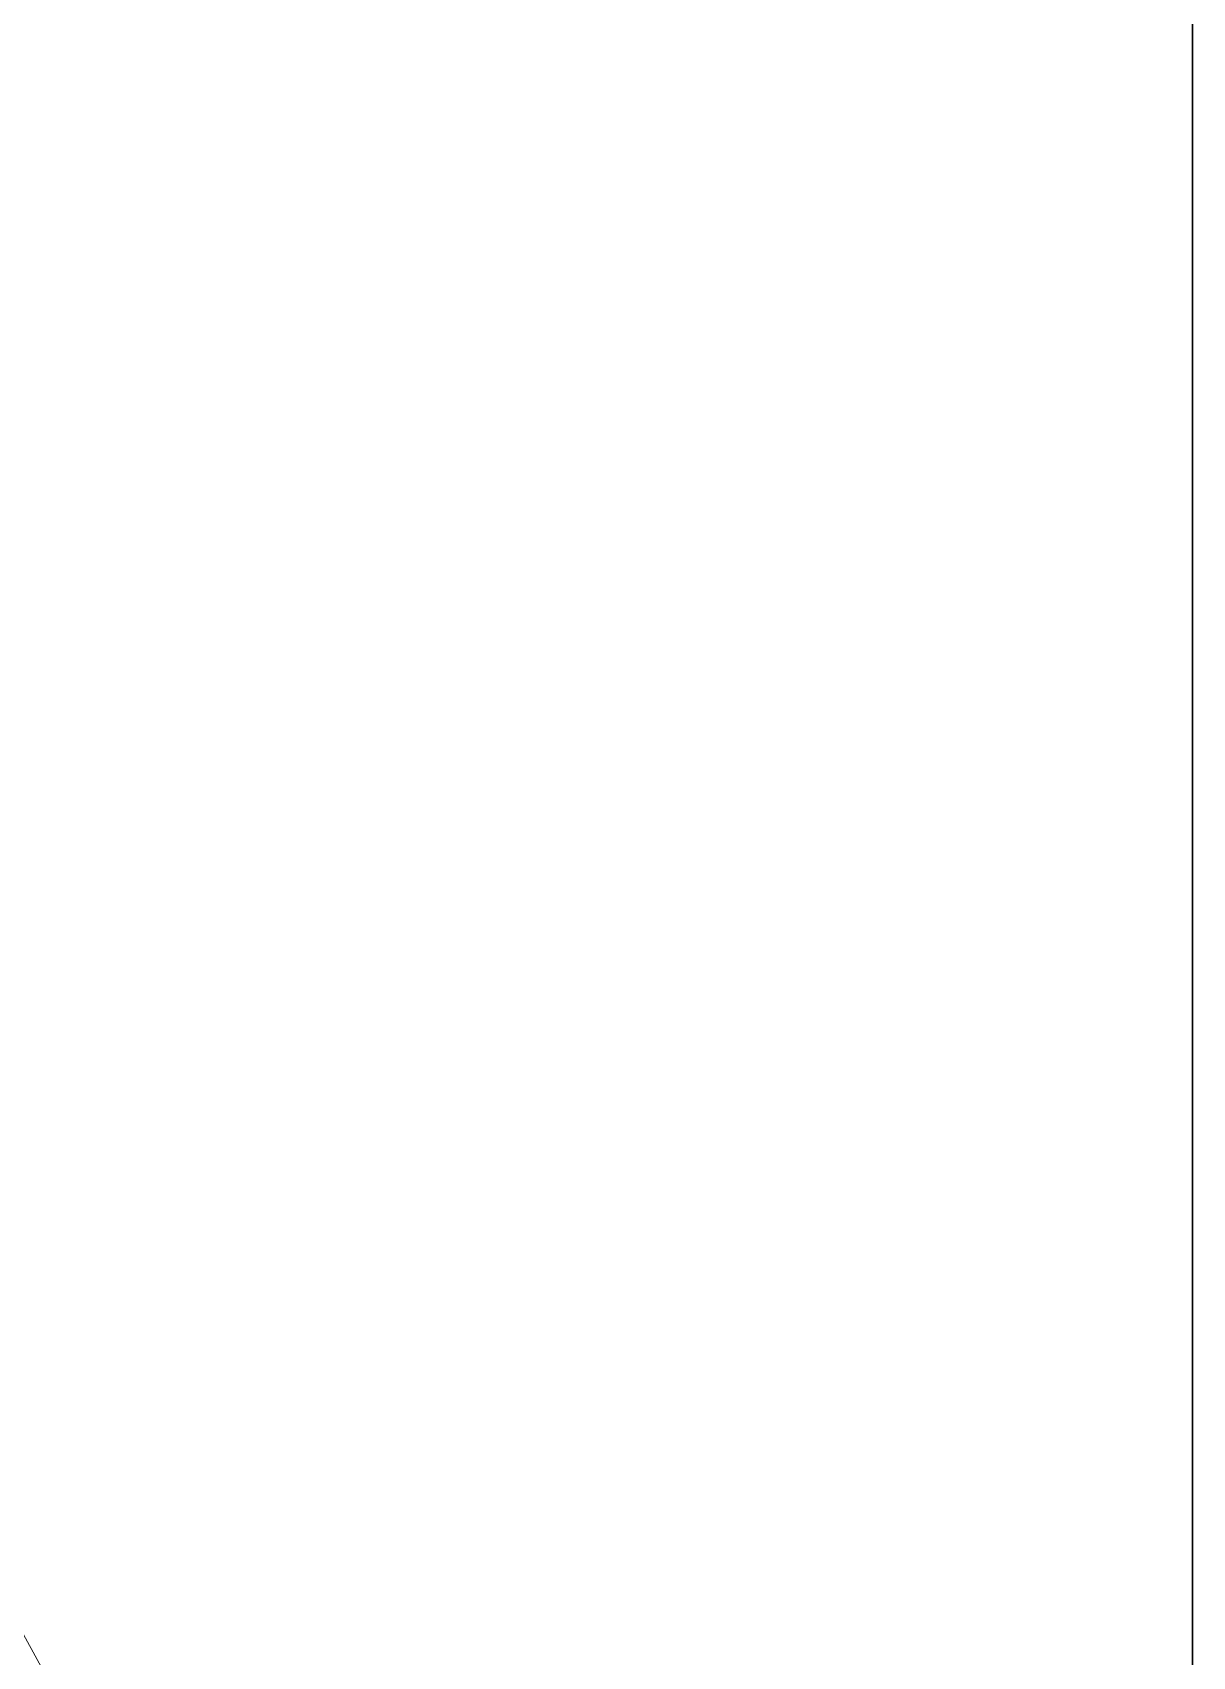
# Model space of a CAD drawing. Header units: millimetres. Extents: x 2232 to 85269, y -3593 to 5869.
# Drawn here: x 6800 to 7206, y -997 to -428 of the extents above; entities that cross this region are included whole.
import ezdxf

# ---------------------------------------------------------------- set-up
doc = ezdxf.new("R2010")
doc.units = ezdxf.units.MM
for name, color, linetype, lineweight in [('sıva iç', 21, 'Continuous', 0), ('çerceve', 4, 'Continuous', 30), ('ÖLÇÜ İÇ', 7, 'Continuous', 9)]:
    doc.layers.add(name, color=color, linetype=linetype, lineweight=lineweight)
doc.styles.get("Standard").update_dxf_attribs({"font": 'arial.ttf'})
doc.dimstyles.new('zulay iç ölçü', dxfattribs={"dimtxt": 10, "dimasz": 5, "dimexe": 0.18, "dimexo": 0, "dimgap": 2, "dimtad": 3, "dimdec": 0, "dimzin": 0, "dimdsep": 46, "dimtxsty": 'Standard', "dimblk": 'ARCHTICK', "dimcen": 0.09, "dimse1": 1, "dimse2": 1, "dimadec": 0, "dimazin": 0, "dimtfac": 1, "dimtdec": 0, "dimtix": 1, "dimtofl": 0, "dimtmove": 0, "dimatfit": 3, "dimldrblk": 'ARCHTICK', "dimfxl": 1, "dimtolj": 1, "dimtzin": 0, "dimarcsym": 0})

# ---------------------------------------------------------------- blocks, each defined once
blk = doc.blocks.new('_ArchTick')
at = {"color": 0, "linetype": 'ByBlock', "const_width": 0.15}
blk.add_lwpolyline([(-0.5, -0.5), (0.5, 0.5)], dxfattribs=at)
blk = doc.blocks.new('*D2485')
at = {"layer": 'Defpoints', "color": 0, "transparency": 16777216}
for p in [(1236851.2, -408550.2), (1236851.2, -408550.2), (1241581.2, -408550.2)]:
    blk.add_point(p, dxfattribs=at)
at = {"layer": 'ÖLÇÜ İÇ', "color": 0, "lineweight": -2, "transparency": 16777216}
blk.add_line((1241581.2, -408550.2), (1236851.2, -408550.2), dxfattribs=at)
at = {"layer": 'ÖLÇÜ İÇ', "color": 0, "lineweight": -2, "transparency": 16777216, "xscale": 5, "yscale": 5, "zscale": 5, "rotation": 180}
blk.add_blockref('_ArchTick', (1236851.2, -408550.2), dxfattribs=at)
at = {"layer": 'ÖLÇÜ İÇ', "color": 0, "lineweight": -2, "transparency": 16777216, "xscale": 5, "yscale": 5, "zscale": 5}
blk.add_blockref('_ArchTick', (1241581.2, -408550.2), dxfattribs=at)
at = {"layer": 'ÖLÇÜ İÇ', "color": 0, "transparency": 16777216, "insert": (1239216.2, -408543.2), "char_height": 10, "attachment_point": 5}
blk.add_mtext('\\A1;4730', dxfattribs=at)
blk = doc.blocks.new('TTRYRTY')
at = {"layer": 'ÖLÇÜ İÇ', "color": 1}
dim = blk.add_linear_dim(base=(1236851.2, -408550.2), p1=(1241581.2, -408550.2), p2=(1236851.2, -408550.2), dimstyle='zulay iç ölçü', dxfattribs=at)
dim.commit()
dim.dimension.update_dxf_attribs({"geometry": '*D2485', "text_midpoint": (1239216.2, -408543.2)})
blk = doc.blocks.new('RRRR')
at = {"layer": 'sıva iç', "rotation": 298.9508757840127}
blk.add_blockref('TTRYRTY', (892692.8, 843877.3), dxfattribs=at)

msp = doc.modelspace()

# ---------------------------------------------------------------- linework, layer by layer
at = {"layer": 'çerceve'}
msp.add_lwpolyline([(7206.46, -3572.95), (3352.36, -3573.4), (3352.36, 889.11), (7206.46, 889.11)], close=True, dxfattribs=at)

# ---------------------------------------------------------------- block references
at = {"layer": 'ÖLÇÜ İÇ', "xscale": 0.25, "yscale": 0.25, "zscale": 0.25}
msp.add_blockref('RRRR', (-276957.06, 108554.7), dxfattribs=at)

doc.saveas('drawing.dxf')
